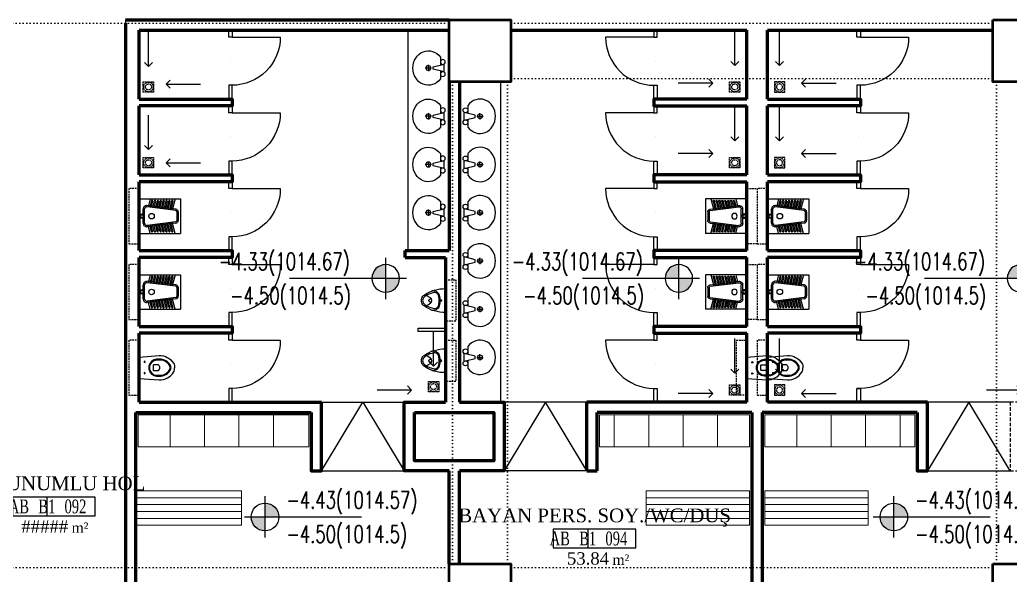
# Model space of a CAD drawing. Extents: x -228812 to 45006, y -308075 to -42938.
# Drawn here: x 34820 to 36258, y -47658 to -46851 of the extents above; entities that cross this region are included whole.
import ezdxf
from ezdxf.enums import TextEntityAlignment as Align

# ---------------------------------------------------------------- set-up
doc = ezdxf.new("R2010")
doc.units = 0
doc.header["$LTSCALE"] = 20
for name, pattern in [('( Hidden )', [0.375, 0.25, -0.125]), ('DOT', [0.25, 0, -0.25]), ('HIDDEN', [0.375, 0.25, -0.125])]:
    doc.linetypes.add(name, pattern=pattern)
doc.layers.get('0').update_dxf_attribs({"linetype": 'CONTINUOUS', "lineweight": 15})
doc.layers.get('DEFPOINTS').update_dxf_attribs({"linetype": 'CONTINUOUS'})
for name, color, linetype, lineweight in [('DUVAR', 7, 'CONTINUOUS', 60), ('KOLON', 7, 'CONTINUOUS', 50), ('tefris', 7, 'CONTINUOUS', 20)]:
    doc.layers.add(name, color=color, linetype=linetype, lineweight=lineweight)
for name, color, linetype in [('DUVAR-PANEL', 7, 'CONTINUOUS'), ('KIRIS', 9, 'DOT'), ('KOT', 7, 'CONTINUOUS'), ('MERD', 7, 'CONTINUOUS'), ('OK', 7, 'CONTINUOUS'), ('ROOM', 7, 'CONTINUOUS'), ('ROOM-T', 7, 'CONTINUOUS'), ('TEFRIS SIHHI', 7, 'CONTINUOUS')]:
    doc.layers.add(name, color=color, linetype=linetype)
doc.styles.add('OLC-200', font='tromans.shx', dxfattribs={"width": 0.5, "height": 0.2})
doc.styles.add('olcu', font='romans.shx', dxfattribs={"width": 0.5})
doc.styles.add('YAZI', font='times.ttf')

# ---------------------------------------------------------------- blocks, each defined once
blk = doc.blocks.new('ROOMNAME')
at = {"color": 0}
blk.add_line((0, 13.5), (0, -13.5), dxfattribs=at)
blk.add_lwpolyline([(-50, 13.5), (-50, -13.5), (70, -13.5), (70, 13.5)], close=True, dxfattribs=at)
at = {"color": 0, "insert": (36, -30.8), "char_height": 15, "width": 39.826, "attachment_point": 4, "style": 'YAZI'}
blk.add_mtext('m²', dxfattribs=at)
at = {"color": 0, "style": 'YAZI'}
for tag, p in [('KOD', (-25, 0)), ('NO', (35, 0))]:
    blk.add_attdef(tag, text='', height=20, dxfattribs=at).set_placement(p, align=Align.MIDDLE_CENTER)
blk.add_attdef('ALAN', text='', height=18, dxfattribs=at).set_placement((31, -29), align=Align.MIDDLE_RIGHT)
at = {"color": 0, "style": 'YAZI', "flags": 1}
for tag, p in [('ALANIHALE', (10, -51.3)), ('CEVRE', (8.8, -70.9))]:
    blk.add_attdef(tag, text='', height=15, dxfattribs=at).set_placement(p, align=Align.MIDDLE_CENTER)
at = {"color": 0, "style": 'OLC-200', "width": 0.5, "flags": 1}
for tag, p in [('DOS', (-43.9, -102.9)), ('SUP', (-12.3, -102.9)), ('DUV', (15.1, -102.9)), ('TAV', (42.4, -102.9)), ('KTIP1', (-43.9, -131.5)), ('KTIP2', (6.1, -131.5)), ('KTIP3', (56.1, -131.5)), ('KTIP1S', (-43.9, -160.1)), ('KTIP2S', (6.1, -160.1)), ('KTIP3S', (56.1, -160.1)), ('PTIP1', (-43.9, -188.6)), ('PTIP2', (6.1, -188.6)), ('PTIP3', (56.1, -188.6)), ('PTIP1S', (-43.9, -217.2)), ('PTIP2S', (6.1, -217.2)), ('PTIP3S', (56.1, -217.2)), ('KISI', (-43.9, -245.8)), ('KW', (6.1, -245.8)), ('ISI', (56.1, -245.8))]:
    blk.add_attdef(tag, p, '', height=15, dxfattribs=at)
at = {"layer": 'ROOM-T', "color": 9, "style": 'YAZI'}
blk.add_attdef('MAHALADI', text='', height=20, dxfattribs=at).set_placement((10, 33.5), align=Align.MIDDLE_CENTER)
blk = doc.blocks.new('K070-PANEL')
at = {"color": 0}
for p, q in [((80, 0), (80, -5)), ((45, -2.5), (45, -2.5))]:
    blk.add_line(p, q, dxfattribs=at)
blk.add_lwpolyline([(10, 0), (10, 70, -0.414214), (80, 0)], format="xyb", dxfattribs=at)
blk.add_lwpolyline([(0, 0), (10, 0), (10, -5), (0, -5)], dxfattribs=at)
blk = doc.blocks.new('HELA')
at = {"color": 0, "linetype": 'ByBlock'}
for p, q in [((50, 0), (0, 0)), ((0, 0), (0, -60)), ((50, 0), (50, -60)), ((0, -16.1), (11.8, -13.1)), ((14.8, -53.3), (9.6, -11.6)), ((16.8, -53.1), (11.6, -11.4)), ((14.6, -6), (22.6, -6)), ((14.6, -8), (35.4, -8)), ((27.4, -6), (35.4, -6)), ((33.2, -53.1), (38.4, -11.4)), ((35.2, -53.3), (40.4, -11.6)), ((50, -16.1), (38.2, -13.1)), ((2.7, -17.8), (12.1, -15.4)), ((2.7, -22), (12.6, -19.5)), ((2.7, -26.2), (13.1, -23.6)), ((2.7, -30.4), (13.6, -27.7)), ((3.1, -19.5), (12.3, -17.2)), ((3.1, -23.7), (12.8, -21.3)), ((3.1, -27.9), (13.3, -25.4)), ((47.3, -30.4), (36.4, -27.7)), ((46.9, -27.9), (36.7, -25.4)), ((47.3, -26.2), (36.9, -23.6)), ((46.9, -23.7), (37.2, -21.3)), ((47.3, -22), (37.4, -19.5)), ((46.9, -19.5), (37.7, -17.2)), ((47.3, -17.8), (37.9, -15.4)), ((2.7, -34.6), (14.1, -31.8)), ((2.7, -38.8), (14.7, -35.9)), ((2.7, -43), (15.2, -39.9)), ((3.1, -32.1), (13.9, -29.5)), ((3.1, -36.3), (14.4, -33.6)), ((3.1, -40.5), (14.9, -37.6)), ((3.1, -44.7), (15.4, -41.7)), ((46.9, -44.7), (34.6, -41.7)), ((47.3, -43), (34.8, -39.9)), ((46.9, -40.5), (35.1, -37.6)), ((47.3, -38.8), (35.3, -35.9)), ((46.9, -36.3), (35.6, -33.6)), ((47.3, -34.6), (35.9, -31.8)), ((46.9, -32.1), (36.1, -29.5)), ((0, -52.1), (16.2, -48.1)), ((2.7, -47.2), (15.7, -44)), ((3.1, -49), (15.9, -45.8)), ((31.2, -54.8), (18.8, -54.8)), ((31.2, -56.8), (18.8, -56.8)), ((50, -52.1), (33.8, -48.1)), ((46.9, -49), (34.1, -45.8)), ((47.3, -47.2), (34.3, -44)), ((50, -60), (0, -60))]:
    blk.add_line(p, q, dxfattribs=at)
at = {"color": 0, "linetype": 'HIDDEN', "ltscale": 0.5}
blk.add_lwpolyline([(65, 0), (65, 15), (-15, 15), (-15, 0)], dxfattribs=at)
at = {"color": 0, "linetype": 'ByBlock'}
for centre, radius in [((25, -18), 4), ((25, -4), 3.15), ((25, -4), 2.15)]:
    blk.add_circle(centre, radius, dxfattribs=at)
for centre, radius, start, end in [((14.6, -11), 5, 90, 187.1137), ((14.6, -11), 3, 90, 187.1137), ((35.4, -11), 5, 352.8863, 90), ((35.4, -11), 3, 352.8863, 90), ((2.9, -18.6), 0.894, 103.8074, 283.8074), ((2.9, -22.8), 0.894, 103.8074, 283.8074), ((2.9, -27), 0.894, 103.8074, 283.8074), ((47.1, -18.6), 0.894, 256.1926, 76.1926), ((47.1, -22.8), 0.894, 256.1926, 76.1926), ((47.1, -27), 0.894, 256.1926, 76.1926), ((2.9, -31.3), 0.894, 103.8074, 283.8074), ((2.9, -35.5), 0.894, 103.8074, 283.8074), ((2.9, -39.7), 0.894, 103.8074, 283.8074), ((2.9, -43.9), 0.894, 103.8074, 283.8074), ((47.1, -31.3), 0.894, 256.1926, 76.1926), ((47.1, -35.5), 0.894, 256.1926, 76.1926), ((47.1, -39.7), 0.894, 256.1926, 76.1926), ((47.1, -43.9), 0.894, 256.1926, 76.1926), ((2.9, -48.1), 0.894, 103.8074, 283.8074), ((18.8, -52.8), 4, 187.1137, 270), ((18.8, -52.8), 2, 187.1137, 270), ((31.2, -52.8), 2, 270, 352.8863), ((31.2, -52.8), 4, 270, 352.8863), ((47.1, -48.1), 0.894, 256.1926, 76.1926)]:
    blk.add_arc(centre, radius, start, end, dxfattribs=at)
blk = doc.blocks.new('KLOZET')
at = {"color": 0, "extrusion": (0, 0, -1)}
for p, q in [((0, 15.5), (0, -15.5)), ((0, -15.5), (-29, -17.7))]:
    blk.add_line(p, q, dxfattribs=at)
at = {"color": 0, "linetype": 'HIDDEN', "ltscale": 0.5}
blk.add_lwpolyline([(0, -40), (15, -40), (15, 40), (0, 40)], dxfattribs=at)
at = {"color": 0, "extrusion": (0, 0, -1)}
for points in [[(0, 15.5), (29, 17.7, -0.251194), (50.1, 6.4, -0.116101), (51.5, 0, -0.116101)], [(27.9, 4.2, -0.506507), (27.9, -4.2, -1.085217)], [(27.9, -4.2), (21.5, -4.2, -0.414214), (20.5, -3.2), (20.5, 3.2, -0.414214), (21.5, 4.2), (27.9, 4.2)]]:
    blk.add_lwpolyline(points, format="xyb", dxfattribs=at)
for points in [[(46.3, 0, -0.068595), (45.8, -2.2, -0.325495), (28.9, -12.2), (25.3, -12.2, -0.336667), (13.9, -2.3), (13.9, 0), (13.9, 2.3, -0.336667), (25.3, 12.2), (28.9, 12.2, -0.325495), (45.8, 2.2, -0.068595)], [(45.1, 0, -0.064612), (44.7, -1.8, -0.325625), (29, -11), (25.3, -11, -0.332728), (15.1, -2.2), (15.1, 0), (15.1, 2.2, -0.332728), (25.3, 11), (29, 11, -0.325625), (44.7, 1.8, -0.064612)]]:
    blk.add_lwpolyline(points, format="xyb", close=True, dxfattribs=at)
for centre in [(8, 7.8), (8, -8.5)]:
    blk.add_circle(centre, 0.8, dxfattribs=at)
for centre, radius, start, end in [((37.2, -0.2), 14.3, 334.2235, 0.7134), ((28.9, 7.6), 25.4, 270.0429, 326.4453)]:
    blk.add_arc(centre, radius, start, end, dxfattribs=at)
blk = doc.blocks.new('LAVABO UMUMI')
at = {"color": 0, "ltscale": 200}
for p, q in [((-17.5, 15.7), (-17.5, 4.4)), ((-22.8, -5.7), (-22.8, 5.7)), ((-7, 1.7), (-21, 5.2)), ((-7, -1.8), (-7, 1.7)), ((-4.5, 0), (4.5, 0)), ((0, 0), (0, 4.5)), ((-21, -5.2), (-7, -1.8)), ((-17.5, -4.4), (-17.5, -15.7)), ((0, 0), (0, -4.5))]:
    blk.add_line(p, q, dxfattribs=at)
for centre in [(-21, 8.7), (0, 0), (-21, -8.8)]:
    blk.add_circle(centre, 3.5, dxfattribs=at)
blk.add_ellipse((0, 0), major_axis=(0, 25), ratio=0.9, start_param=2.25047, end_param=7.174308, dxfattribs=at)
blk = doc.blocks.new('EGIM-OK')
at = {"color": 0, "ltscale": 200}
for points in [[(50, 0), (0, 0)], [(50, 0), (44.2, 5.9)], [(50, 0), (44.2, -5.9)]]:
    blk.add_lwpolyline(points, dxfattribs=at)
blk = doc.blocks.new('SUZGEC')
at = {"color": 0, "linetype": 'ByBlock', "ltscale": 0.3, "extrusion": (0, 0, -1)}
blk.add_lwpolyline([(0, 0), (-15, 0), (-15, 15), (0, 15)], close=True, dxfattribs=at)
for radius in [7.03, 4.37]:
    blk.add_circle((-7.5, 7.5), radius, dxfattribs=at)
blk = doc.blocks.new('KOT-PL(TEMIZ&KABA)')
at = {"layer": 'KOT', "linetype": 'Continuous', "lineweight": -3}
h = blk.add_hatch(color=7, dxfattribs=at)
h.paths.add_polyline_path([(0, 0), (0.2, 0, 0.414214), (0, 0.2)])
h.paths.add_polyline_path([(0, 0), (-0.2, 0, 0.414214), (0, -0.2)])
at = {"layer": 'KOT', "color": 7, "lineweight": -3}
for p, q in [((0, -0.3), (0, 0.3)), ((-0.3, 0), (1.4, 0))]:
    blk.add_line(p, q, dxfattribs=at)
at = {"layer": 'KOT', "color": 7, "linetype": 'Continuous', "lineweight": -3}
blk.add_circle((0, 0), 0.2, dxfattribs=at)
at = {"layer": 'KOT', "color": 7, "linetype": 'Continuous', "lineweight": -3, "style": 'olcu', "width": 0.7}
for tag, p in [('KOTTEMIZ', (0.31, 0.122)), ('KOTKABA', (0.31, -0.373))]:
    blk.add_attdef(tag, p, '', height=0.25, dxfattribs=at)
blk = doc.blocks.new('PISUAR SEP')
at = {"color": 0}
blk.add_lwpolyline([(0, 2.5), (40, 2.5), (40, -2.5), (0, -2.5)], close=True, dxfattribs=at)
blk = doc.blocks.new('PİSSUVAR')
at = {"color": 0, "ltscale": 10}
blk.add_lwpolyline([(-17.2, 0), (17.2, 0, 0.164175), (7.9, 31.2, 0.078994), (6.1, 33, 0.165339), (0, 35, 0.165339), (-6.1, 33, 0.078994), (-7.9, 31.2, 0.164175)], format="xyb", close=True, dxfattribs=at)
for points in [[(-8.7, 10.9, -0.328173), (-11.5, 17.1, -0.07223), (-7.5, 27.9, -0.222841), (-1.3, 33.1, -0.127278), (1.3, 33.1, -0.222841), (7.5, 27.9, -0.07223), (11.5, 17.1, -0.328173), (8.7, 10.9, -0.158394), (3.5, 9.5), (-3.5, 9.5, -0.158394), (-8.7, 10.9)], [(13.9, 20, -0.482388), (3.5, 8), (-3.5, 8, -0.482388), (-13.9, 20, -0.482388)], [(7.5, 28.1), (3.7, 21.9, -0.260692), (0.3, 20), (0, 20), (-0.3, 20, -0.260692), (-3.7, 21.9), (-7.5, 28.1)], [(2.5, 20.7), (2.2, 22.6, 0.372792), (0.2, 24.3), (0, 24.3), (-0.2, 24.3, 0.372792), (-2.2, 22.6), (-2.5, 20.7)]]:
    blk.add_lwpolyline(points, format="xyb", dxfattribs=at)
at = {"color": 0, "linetype": 'HIDDEN', "ltscale": 0.5}
blk.add_lwpolyline([(-30, 0), (-30, -15), (30, -15), (30, 0)], dxfattribs=at)
at = {"color": 0, "ltscale": 10}
blk.add_circle((0, 6.5), 0.933, dxfattribs=at)
blk = doc.blocks.new('KOLON90')
at = {"layer": 'KOLON', "color": 4}
blk.add_lwpolyline([(-45, 45), (45, 45), (45, -45), (-45, -45)], close=True, dxfattribs=at)

msp = doc.modelspace()

# ---------------------------------------------------------------- linework, layer by layer
at = {"layer": 'DEFPOINTS', "color": 7, "linetype": '( Hidden )'}
for p, q in [((34972.874, -46851.5), (34972.874, -48496.5)), ((34992.874, -46866.5), (35442.874, -46866.5)), ((34992.874, -46966.5), (34992.874, -46866.5)), ((35442.874, -46866.5), (35442.874, -47186.5)), ((35127.874, -46966.5), (34992.874, -46966.5)), ((35127.874, -46976.5), (35127.874, -46966.5)), ((34992.874, -47076.5), (34992.874, -46976.5)), ((34992.874, -46976.5), (35127.874, -46976.5)), ((35127.874, -47076.5), (34992.874, -47076.5)), ((34992.874, -47186.5), (34992.874, -47086.5)), ((34992.874, -47086.5), (35127.874, -47086.5)), ((35127.874, -47086.5), (35127.874, -47076.5)), ((35127.874, -47186.5), (34992.874, -47186.5)), ((35127.874, -47196.5), (35127.874, -47186.5)), ((35442.874, -47186.5), (35379.374, -47186.5)), ((35379.374, -47186.5), (35379.374, -47196.5)), ((34992.874, -47296.5), (34992.874, -47196.5)), ((34992.874, -47196.5), (35127.874, -47196.5)), ((35379.374, -47196.5), (35437.874, -47196.5)), ((35437.874, -47196.5), (35437.874, -47406.5)), ((35127.874, -47296.5), (34992.874, -47296.5)), ((34992.874, -47406.5), (34992.874, -47306.5)), ((34992.874, -47306.5), (35127.874, -47306.5)), ((35127.874, -47306.5), (35127.874, -47296.5)), ((35257.874, -47406.5), (34992.874, -47406.5)), ((35257.874, -47506.5), (35257.874, -47406.5)), ((35437.874, -47406.5), (35377.874, -47406.5)), ((35377.874, -47406.5), (35377.874, -47506.5)), ((34987.874, -48211.5), (34987.874, -47421.5)), ((34987.874, -47421.5), (35242.874, -47421.5)), ((35242.874, -47421.5), (35242.874, -47506.5)), ((35242.874, -47506.5), (35257.874, -47506.5)), ((35377.874, -47506.5), (35442.874, -47506.5)), ((35442.874, -47506.5), (35442.874, -48211.5))]:
    msp.add_line(p, q, dxfattribs=at)
for points in [[(35532.874, -46941.5), (35532.874, -46866.5), (35875.374, -46866.5), (35875.374, -46866.5), (35875.374, -46966.5), (35740.374, -46966.5), (35740.374, -46976.5), (35875.374, -46976.5), (35875.374, -47076.5), (35740.374, -47076.5), (35740.374, -47086.5), (35875.374, -47086.5), (35875.374, -47186.5), (35740.374, -47186.5), (35740.374, -47196.5), (35875.374, -47196.5), (35875.374, -47296.5), (35740.374, -47296.5), (35740.374, -47306.5), (35875.374, -47306.5), (35875.374, -47406.5), (35642.874, -47406.5), (35642.874, -47506.5), (35657.874, -47506.5), (35657.874, -47421.5), (35657.874, -47421.5), (35882.874, -47421.5), (35882.874, -48211.5)], [(35897.873, -48211.5), (35897.873, -47421.5), (36122.873, -47421.5), (36122.873, -47421.5), (36122.873, -47506.5), (36137.873, -47506.5), (36137.873, -47406.5), (35905.374, -47406.5), (35905.374, -47306.5), (36040.373, -47306.5), (36040.373, -47296.5), (35905.374, -47296.5), (35905.374, -47196.5), (36040.373, -47196.5), (36040.373, -47186.5), (35905.374, -47186.5), (35905.374, -47086.5), (36040.374, -47086.5), (36040.373, -47076.5), (35905.374, -47076.5), (35905.374, -46976.5), (36040.374, -46976.5), (36040.374, -46966.5), (35905.374, -46966.5), (35905.374, -46866.5), (35905.374, -46866.5), (36232.874, -46866.5), (36232.874, -46941.5)], [(36232.874, -46866.5), (36232.874, -46941.5), (36322.874, -46941.5)], [(35532.874, -47731.5), (35532.874, -47641.5), (35457.874, -47641.5), (35457.874, -47506.5), (35522.874, -47506.5), (35522.874, -47406.5), (35457.874, -47406.5), (35457.874, -46941.5), (35532.874, -46941.5)], [(36322.873, -47406.5), (36257.873, -47406.5), (36257.873, -47506.5), (36322.873, -47506.5)], [(36322.873, -47641.5), (36232.874, -47641.5), (36232.874, -47731.5), (36322.873, -47731.5)]]:
    msp.add_lwpolyline(points, dxfattribs=at)
at = {"layer": 'DUVAR', "color": 2}
for p, q in [((34972.874, -46851.5), (35442.874, -46851.5)), ((34992.874, -46866.5), (35442.874, -46866.5)), ((35532.874, -46866.5), (35875.374, -46866.5, 0.054)), ((35905.374, -46866.5, 0.054), (36232.874, -46866.5)), ((35442.874, -46941.5), (35442.874, -47186.5)), ((35442.874, -46941.5), (35442.874, -47186.5)), ((35457.874, -46941.5), (35457.874, -47406.5)), ((35457.874, -46941.5), (35457.874, -47406.5)), ((35379.374, -47186.5), (35442.874, -47186.5)), ((35379.374, -47196.5), (35379.374, -47186.5)), ((35379.374, -47196.5), (35437.874, -47196.5)), ((35437.874, -47196.5), (35437.874, -47406.5)), ((35437.874, -47196.5), (35437.874, -47406.5)), ((34992.874, -47406.5), (35257.874, -47406.5)), ((35875.375, -47406.5, 0.062), (35642.874, -47406.5)), ((36137.875, -47406.5, 0.134), (35905.375, -47406.5, 0.062)), ((34987.874, -48211.5), (34987.874, -47421.5)), ((34987.874, -47421.5), (35242.874, -47421.5)), ((35882.874, -47421.5, 0.008), (35657.874, -47421.5, 0.008)), ((35882.874, -47421.5), (35882.874, -48211.5)), ((36122.875, -47421.5, 0.008), (35897.874, -47421.5, 0.008)), ((35897.874, -47421.5), (35897.874, -48211.5)), ((35442.874, -47641.5), (35442.874, -47506.5)), ((35457.874, -47641.5), (35457.874, -47506.5)), ((35642.874, -47506.5), (35657.874, -47506.5))]:
    msp.add_line(p, q, dxfattribs=at)
at = {"layer": 'DUVAR', "color": 2, "ltscale": 0.5}
for p, q in [((34972.874, -46856.5), (34972.874, -48281.5)), ((34992.874, -46966.5), (34992.874, -46866.5)), ((35875.374, -46966.5, 0.054), (35875.374, -46866.5, 0.054)), ((35905.374, -46966.5, 0.054), (35905.374, -46866.5, 0.054)), ((34992.874, -47076.5), (34992.874, -46976.5)), ((35875.374, -47076.5, 0.054), (35875.374, -46976.5, 0.054)), ((35905.374, -47076.5, 0.054), (35905.374, -46976.5, 0.054)), ((34992.874, -47186.5), (34992.874, -47086.5)), ((35875.374, -47186.5), (35875.374, -47086.5, 0.054)), ((35905.374, -47186.5), (35905.374, -47086.5, 0.054)), ((34992.874, -47296.5), (34992.874, -47196.5)), ((35875.374, -47296.5, 0.054), (35875.374, -47196.5)), ((35905.374, -47296.5, 0.054), (35905.374, -47196.5)), ((34992.874, -47406.5), (34992.874, -47306.5)), ((35875.375, -47406.5, 0.062), (35875.374, -47306.5, 0.054)), ((35905.375, -47406.5, 0.062), (35905.374, -47306.5, 0.054))]:
    msp.add_line(p, q, dxfattribs=at)
for points in [[(34992.874, -46966.5), (35127.874, -46966.5), (35127.874, -46976.5), (34992.874, -46976.5)], [(34992.874, -47076.5), (35127.874, -47076.5), (35127.874, -47086.5), (34992.874, -47086.5)], [(34992.874, -47186.5), (35127.874, -47186.5), (35127.874, -47196.5), (34992.874, -47196.5)], [(35875.374, -47186.5), (35740.374, -47186.5), (35740.374, -47196.5), (35875.374, -47196.5)], [(35905.374, -47186.5), (36040.373, -47186.5), (36040.373, -47196.5), (35905.374, -47196.5)], [(34992.874, -47296.5), (35127.874, -47296.5), (35127.874, -47306.5), (34992.874, -47306.5)]]:
    msp.add_lwpolyline(points, dxfattribs=at)
at = {"layer": 'DUVAR', "color": 2, "ltscale": 0.5, "elevation": 0.054}
for points in [[(35875.374, -46966.5), (35740.374, -46966.5), (35740.374, -46976.5), (35875.374, -46976.5)], [(35905.374, -46966.5), (36040.374, -46966.5), (36040.374, -46976.5), (35905.374, -46976.5)], [(35875.374, -47076.5), (35740.374, -47076.5), (35740.374, -47086.5), (35875.374, -47086.5)], [(35905.374, -47076.5), (36040.373, -47076.5), (36040.373, -47086.5), (35905.374, -47086.5)], [(35875.374, -47296.5), (35740.374, -47296.5), (35740.374, -47306.5), (35875.374, -47306.5)], [(35905.374, -47296.5), (36040.373, -47296.5), (36040.373, -47306.5), (35905.374, -47306.5)]]:
    msp.add_lwpolyline(points, dxfattribs=at)
at = {"layer": 'DUVAR', "color": 2}
for points in [[(35242.874, -47421.5), (35242.874, -47506.5), (35257.874, -47506.5), (35257.874, -47406.5)], [(35442.874, -47506.5), (35377.874, -47506.5), (35377.874, -47406.5), (35437.874, -47406.5)], [(35457.874, -47406.5), (35522.874, -47406.5), (35522.874, -47506.5), (35457.874, -47506.5)], [(35642.874, -47506.5), (35642.874, -47406.5)], [(35657.874, -47506.5), (35657.874, -47421.5)]]:
    msp.add_lwpolyline(points, dxfattribs=at)
at = {"layer": 'DUVAR', "color": 2, "elevation": 0.134}
msp.add_lwpolyline([(36122.875, -47421.5), (36122.875, -47506.5), (36137.875, -47506.5), (36137.875, -47406.5)], dxfattribs=at)
at = {"layer": 'DUVAR', "color": 2}
msp.add_lwpolyline([(35392.874, -47421.5), (35507.874, -47421.5), (35507.874, -47491.5), (35392.874, -47491.5)], close=True, dxfattribs=at)
at = {"layer": 'DUVAR-PANEL', "color": 32}
for p, q in [((35122.874, -46946.5), (35122.874, -46966.5)), ((35127.874, -46966.5), (35127.874, -46946.5)), ((35740.374, -46966.5, 0.054), (35740.374, -46946.5, 0.054)), ((35745.374, -46946.5, 0.054), (35745.374, -46966.5, 0.054)), ((36035.374, -46946.5, 0.054), (36035.374, -46966.5, 0.054)), ((36040.373, -46966.5, 0.054), (36040.374, -46946.5, 0.054)), ((35122.874, -47056.5), (35122.874, -47076.5)), ((35127.874, -47076.5), (35127.874, -47056.5)), ((35740.374, -47076.5, 0.054), (35740.374, -47056.5, 0.054)), ((35745.374, -47056.5, 0.054), (35745.374, -47076.5, 0.054)), ((36035.374, -47056.5, 0.054), (36035.374, -47076.5, 0.054)), ((36040.373, -47076.5, 0.054), (36040.373, -47056.5, 0.054)), ((35122.874, -47166.5), (35122.874, -47186.5)), ((35127.874, -47186.5), (35127.874, -47166.5)), ((35740.374, -47186.5), (35740.374, -47166.5, 0.054)), ((35745.374, -47166.5, 0.054), (35745.374, -47186.5)), ((36035.374, -47166.321, 0.031), (36035.374, -47186.5)), ((36040.373, -47186.5), (36040.373, -47166.5, 0.031)), ((35122.874, -47276.5), (35122.874, -47296.5)), ((35127.874, -47296.5), (35127.874, -47276.5)), ((35740.374, -47296.5, 0.054), (35740.374, -47276.5)), ((35745.374, -47276.5), (35745.374, -47296.5, 0.054)), ((36035.373, -47276.5, 0.054), (36035.373, -47296.5, 0.054)), ((36040.373, -47296.5, 0.054), (36040.373, -47276.5, 0.054)), ((35122.874, -47386.5), (35122.874, -47406.5)), ((35127.874, -47406.5), (35127.874, -47386.5)), ((35740.374, -47406.5, 0.054), (35740.374, -47386.5, 0.054)), ((35740.374, -47386.5, 0.054), (35745.374, -47386.5, 0.054)), ((35745.374, -47386.5, 0.054), (35745.374, -47406.5, 0.054)), ((36035.375, -47406.5, 0), (36035.375, -47386.5)), ((36035.375, -47386.5), (36040.375, -47386.5)), ((36040.375, -47386.5), (36040.375, -47406.5, 0))]:
    msp.add_line(p, q, dxfattribs=at)
at = {"layer": 'KIRIS', "color": 251}
for p, q in [((34742.874, -46856.5), (35442.874, -46856.5)), ((35532.874, -46856.5), (36232.874, -46856.5)), ((35447.874, -46941.5), (35447.874, -47641.5)), ((35527.874, -46941.5), (35527.874, -47641.5)), ((35532.874, -46936.5), (36232.874, -46936.5)), ((36237.874, -46941.5), (36237.874, -47641.5)), ((34742.874, -47646.5), (35442.874, -47646.5)), ((35532.874, -47646.5), (36232.874, -47646.5))]:
    msp.add_line(p, q, dxfattribs=at)
at = {"layer": 'MERD', "color": 6}
for p, q in [((35257.874, -47406.5), (35377.874, -47406.5)), ((35642.874, -47406.5), (35522.874, -47406.5)), ((36257.875, -47406.5, 0.134), (36137.875, -47406.5, 0.134)), ((35257.874, -47506.5), (35377.874, -47506.5)), ((35642.874, -47506.5), (35522.874, -47506.5)), ((36137.875, -47506.5, 0.134), (36257.875, -47506.5, 0.134))]:
    msp.add_line(p, q, dxfattribs=at)
for points in [[(35257.874, -47506.5), (35317.874, -47406.5), (35377.874, -47506.5)], [(35642.874, -47506.5), (35582.874, -47406.5), (35522.874, -47506.5)]]:
    msp.add_lwpolyline(points, dxfattribs=at)
at = {"layer": 'MERD', "color": 6, "elevation": 0.134}
msp.add_lwpolyline([(36257.875, -47506.5), (36197.875, -47406.5), (36137.875, -47506.5)], dxfattribs=at)
at = {"layer": 'tefris', "color": 11}
for p, q in [((34987.874, -47535.25), (35141.374, -47535.25)), ((35141.374, -47535.25), (35141.374, -47585.25)), ((34987.874, -47545.25), (35141.374, -47545.25)), ((35729.374, -47545.25), (35879.374, -47545.25)), ((35901.375, -47545.25), (36051.375, -47545.25)), ((34987.874, -47555.25), (35141.374, -47555.25)), ((34987.874, -47565.25), (35141.374, -47565.25)), ((35729.374, -47555.25), (35879.374, -47555.25)), ((35729.374, -47565.25), (35879.374, -47565.25)), ((35901.375, -47555.25), (36051.375, -47555.25)), ((35901.375, -47565.25), (36051.375, -47565.25)), ((34987.874, -47575.25), (35141.374, -47575.25)), ((35729.374, -47575.25), (35879.374, -47575.25)), ((35901.375, -47575.25), (36051.375, -47575.25)), ((34987.874, -47585.25), (35141.374, -47585.25))]:
    msp.add_line(p, q, dxfattribs=at)
for points in [[(35037.874, -47425.095), (34991.374, -47425.095), (34991.374, -47471.595), (35037.874, -47471.595)], [(35087.874, -47425.095), (35037.874, -47425.095), (35037.874, -47471.595), (35087.874, -47471.595)], [(35137.874, -47425.095), (35087.874, -47425.095), (35087.874, -47471.595), (35137.874, -47471.595)], [(35187.874, -47425), (35137.874, -47425), (35137.874, -47471.5), (35187.874, -47471.5)], [(35239.374, -47425), (35187.874, -47425), (35187.874, -47471.5), (35239.374, -47471.5)], [(35661.374, -47425), (35682.874, -47425), (35682.874, -47471.5), (35661.374, -47471.5)], [(35732.874, -47425), (35682.874, -47425), (35682.874, -47471.5), (35732.874, -47471.5)], [(35782.874, -47425), (35732.874, -47425), (35732.874, -47471.5), (35782.874, -47471.5)], [(35832.874, -47425), (35782.874, -47425), (35782.874, -47471.5), (35832.874, -47471.5)], [(35879.374, -47425), (35832.874, -47425), (35832.874, -47471.5), (35879.374, -47471.5)], [(35901.375, -47425), (35947.875, -47425), (35947.875, -47471.5), (35901.375, -47471.5)], [(35947.875, -47425), (35997.875, -47425), (35997.875, -47471.5), (35947.875, -47471.5)], [(35997.875, -47425), (36047.875, -47425), (36047.875, -47471.5), (35997.875, -47471.5)], [(36047.875, -47425), (36097.875, -47425), (36097.875, -47471.5), (36047.875, -47471.5)], [(36119.375, -47425), (36097.875, -47425), (36097.875, -47471.5), (36119.375, -47471.5)], [(35729.374, -47535.25), (35879.374, -47535.25), (35879.374, -47585.25), (35729.374, -47585.25)], [(35901.375, -47535.25), (36051.375, -47535.25), (36051.375, -47585.25), (35901.375, -47585.25)]]:
    msp.add_lwpolyline(points, close=True, dxfattribs=at)
at = {"layer": 'TEFRIS SIHHI', "color": 155}
for p, q in [((35382.874, -46866.5), (35382.874, -47186.5)), ((35517.874, -46941.5), (35517.874, -47406.5))]:
    msp.add_line(p, q, dxfattribs=at)

# ---------------------------------------------------------------- block references
at = {"layer": 'DUVAR-PANEL', "color": 32, "extrusion": (0, 0, -1), "xscale": -1, "zscale": -1, "rotation": 90}
for p in [(-35127.874, -46866.5), (-36040.374, -46866.5, -0.054), (-35127.874, -46976.5), (-36040.374, -46976.5, -0.054), (-35127.874, -47086.5), (-36040.374, -47086.5, -0.054), (-35127.874, -47196.5), (-36040.374, -47196.5), (-35127.874, -47306.5), (-36040.374, -47306.5, -0.054)]:
    msp.add_blockref('K070-PANEL', p, dxfattribs=at)
at = {"layer": 'DUVAR-PANEL', "color": 32, "extrusion": (0, 0, -1), "zscale": -1, "rotation": 270}
for p in [(-35740.374, -46866.5, -0.054), (-35740.374, -46976.5, -0.054), (-35740.374, -47086.5, -0.054), (-35740.374, -47196.5), (-35740.374, -47306.5, -0.054)]:
    msp.add_blockref('K070-PANEL', p, dxfattribs=at)
at = {"layer": 'KOLON', "color": 1}
for p in [(35487.874, -46896.5), (36277.874, -46896.5), (35487.874, -47686.5), (36277.874, -47686.5)]:
    msp.add_blockref('KOLON90', p, dxfattribs=at)
at = {"layer": 'KOT'}
ref = msp.add_blockref('KOT-PL(TEMIZ&KABA)', (35350.985, -47226.879), dxfattribs=dict(at, xscale=-100, yscale=100, zscale=100))
ref.add_attrib('KOTTEMIZ', '-4.33(1014.67)', (35108.272, -47214.716), dxfattribs={"color": 7, "linetype": 'Continuous', "lineweight": -3, "height": 25, "style": 'olcu', "width": 0.7})
ref.add_attrib('KOTKABA', '-4.50(1014.5)', (35124.939, -47264.216), dxfattribs={"color": 7, "linetype": 'Continuous', "lineweight": -3, "height": 25, "style": 'olcu', "width": 0.7})
ref = msp.add_blockref('KOT-PL(TEMIZ&KABA)', (35776.719, -47226.879), dxfattribs=dict(at, xscale=-100, yscale=100, zscale=100))
ref.add_attrib('KOTTEMIZ', '-4.33(1014.67)', (35534.006, -47214.716), dxfattribs={"color": 7, "linetype": 'Continuous', "lineweight": -3, "height": 25, "style": 'olcu', "width": 0.7})
ref.add_attrib('KOTKABA', '-4.50(1014.5)', (35550.672, -47264.216), dxfattribs={"color": 7, "linetype": 'Continuous', "lineweight": -3, "height": 25, "style": 'olcu', "width": 0.7})
ref = msp.add_blockref('KOT-PL(TEMIZ&KABA)', (36273.616, -47226.879), dxfattribs=dict(at, xscale=-100, yscale=100, zscale=100))
ref.add_attrib('KOTTEMIZ', '-4.33(1014.67)', (36030.903, -47214.716), dxfattribs={"color": 7, "linetype": 'Continuous', "lineweight": -3, "height": 25, "style": 'olcu', "width": 0.7})
ref.add_attrib('KOTKABA', '-4.50(1014.5)', (36047.569, -47264.216), dxfattribs={"color": 7, "linetype": 'Continuous', "lineweight": -3, "height": 25, "style": 'olcu', "width": 0.7})
at = {"layer": 'KOT', "xscale": 100, "yscale": 100, "zscale": 100}
for p in [(35175.678, -47573.256), (36088.936, -47573.256)]:
    msp.add_blockref('KOT-PL(TEMIZ&KABA)', p, dxfattribs=at).add_auto_attribs({'KOTTEMIZ': '-4.43(1014.57)', 'KOTKABA': '-4.50(1014.5)'})
at = {"layer": 'OK', "color": 252, "xscale": -1}
for p, rotation in [((35006.392, -46869.364), 90.00000234784976), ((35857.874, -46867.969, 0.054), 90), ((36004.908, -46943.606, 0.054), 1.17435565272217e-06), ((35006.392, -46989.705), 90.00000234784976), ((35857.874, -46976.969, 0.054), 90), ((36004.908, -47045.606, 0.054), 1.17435565272217e-06), ((35420.374, -47304.469), 90), ((35857.875, -47314.316, 0.062), 90), ((36004.907, -47394, 0.062), 1.17435565272217e-06)]:
    msp.add_blockref('EGIM-OK', p, dxfattribs=dict(at, rotation=rotation))
at = {"layer": 'OK', "color": 252}
for p, rotation in [((35922.877, -46867.969, 0.054), 270), ((35082.029, -46945), 179.9999988256443), ((35775.842, -46943.606, 0.054), 359.9999988256444), ((35922.877, -46976.969, 0.054), 270), ((35775.842, -47045.606, 0.054), 359.9999988256444), ((35082.029, -47059), 179.9999988256443), ((35922.876, -47314.316, 0.062), 270), ((35338.343, -47389), 359.9999988256444), ((35775.843, -47394, 0.062), 359.9999988256444), ((36223.343, -47389), 359.9999988256444)]:
    msp.add_blockref('EGIM-OK', p, dxfattribs=dict(at, rotation=rotation))
at = {"layer": 'ROOM', "ltscale": 0.5}
ref = msp.add_blockref('ROOMNAME', (34858.798, -47557.922), dxfattribs=at)
ref.add_attrib('MAHALADI', 'KORUNUMLU HOL', dxfattribs={"layer": 'ROOM-T', "color": 9, "height": 20, "style": 'YAZI'}).set_placement((34868.798, -47524.422), align=Align.MIDDLE_CENTER)
ref.add_attrib('BLOK', 'AB', dxfattribs={"layer": '0', "color": 0, "height": 20, "style": 'YAZI', "width": 0.7}).set_placement((34818.226, -47557.922), align=Align.MIDDLE_CENTER)
ref.add_attrib('KOD', 'B1', dxfattribs={"layer": '0', "color": 0, "height": 20, "style": 'YAZI', "width": 0.7}).set_placement((34858.798, -47557.922), align=Align.MIDDLE_CENTER)
ref.add_attrib('NO', '092', dxfattribs={"layer": '0', "color": 0, "height": 20, "style": 'YAZI', "width": 0.7}).set_placement((34900.369, -47557.922), align=Align.MIDDLE_CENTER)
ref.add_attrib('ALAN', '#####', dxfattribs={"layer": '0', "color": 0, "height": 18, "style": 'YAZI'}).set_placement((34889.798, -47586.922), align=Align.MIDDLE_RIGHT)
ref = msp.add_blockref('ROOMNAME', (35644.305, -47604.456), dxfattribs=at)
ref.add_attrib('MAHALADI', 'BAYAN PERS. SOY./WC/DUŞ', dxfattribs={"layer": 'ROOM-T', "color": 9, "height": 20, "style": 'YAZI'}).set_placement((35654.305, -47570.956), align=Align.MIDDLE_CENTER)
ref.add_attrib('BLOK', 'AB', dxfattribs={"layer": '0', "color": 0, "height": 20, "style": 'YAZI', "width": 0.7}).set_placement((35603.734, -47604.456), align=Align.MIDDLE_CENTER)
ref.add_attrib('KOD', 'B1', dxfattribs={"layer": '0', "color": 0, "height": 20, "style": 'YAZI', "width": 0.7}).set_placement((35644.305, -47604.456), align=Align.MIDDLE_CENTER)
ref.add_attrib('NO', '094', dxfattribs={"layer": '0', "color": 0, "height": 20, "style": 'YAZI', "width": 0.7}).set_placement((35685.876, -47604.456), align=Align.MIDDLE_CENTER)
ref.add_attrib('ALAN', '53.84', dxfattribs={"layer": '0', "color": 0, "height": 18, "style": 'YAZI'}).set_placement((35675.305, -47633.456), align=Align.MIDDLE_RIGHT)
at = {"layer": 'TEFRIS SIHHI', "color": 155, "xscale": -1}
for p in [(35412.874, -46921.5), (35412.874, -46991.5), (35412.874, -47061.5), (35412.874, -47131.5)]:
    msp.add_blockref('LAVABO UMUMI', p, dxfattribs=at)
at = {"layer": 'TEFRIS SIHHI', "color": 155, "linetype": 'HIDDEN', "xscale": -1, "rotation": 270}
for p in [(34998.892, -46956.5), (35850.374, -46956.5, 0.054), (34998.892, -47066.5), (35850.374, -47066.5, 0.054), (35412.874, -47391.5), (35850.375, -47396.5, 0.062)]:
    msp.add_blockref('SUZGEC', p, dxfattribs=at)
at = {"layer": 'TEFRIS SIHHI', "color": 155, "linetype": 'HIDDEN', "rotation": 90.00000000000001}
for p in [(35930.377, -46956.5, 0.054), (35930.377, -47066.5, 0.054), (35930.376, -47396.5, 0.062)]:
    msp.add_blockref('SUZGEC', p, dxfattribs=at)
at = {"layer": 'TEFRIS SIHHI', "color": 155}
for p in [(35487.874, -46991.5), (35487.874, -47061.5), (35487.874, -47131.5), (35487.874, -47201.5), (35487.874, -47271.5), (35487.874, -47341.5)]:
    msp.add_blockref('LAVABO UMUMI', p, dxfattribs=at)
at = {"layer": 'TEFRIS SIHHI', "color": 155, "extrusion": (-0.008912, 0, 0.99996)}
for p, rotation in [((34991.484, -47161.5, -311.96), 89.99999820035602), ((35903.949, -47161.5, -320.004), 89.99999820035606), ((34991.484, -47271.542, -311.96), 89.99999820035602), ((35903.949, -47271.5, -320.004), 89.99999820035606)]:
    msp.add_blockref('HELA', p, dxfattribs=dict(at, rotation=rotation))
at = {"layer": 'TEFRIS SIHHI', "color": 155, "extrusion": (0.008912, 0, 0.99996), "xscale": -1, "rotation": 270.0000017996439}
for p in [(35873.95, -47161.5, 319.736), (35873.95, -47271.5, 319.736)]:
    msp.add_blockref('HELA', p, dxfattribs=at)
at = {"layer": 'TEFRIS SIHHI', "color": 155, "xscale": -1, "rotation": 90}
for p in [(35437.874, -47259), (35437.874, -47346.5)]:
    msp.add_blockref('PİSSUVAR', p, dxfattribs=at)
at = {"layer": 'TEFRIS SIHHI', "color": 155, "rotation": 180}
msp.add_blockref('PISUAR SEP', (35437.874, -47301.5), dxfattribs=at)
at = {"layer": 'TEFRIS SIHHI', "color": 155, "extrusion": (0, 0, -1), "xscale": -1, "zscale": -1, "rotation": 180}
for p in [(-34992.874, -47356.514), (-35905.374, -47356.514, -0.054)]:
    msp.add_blockref('KLOZET', p, dxfattribs=at)
at = {"layer": 'TEFRIS SIHHI', "color": 155, "extrusion": (0, 0, -1), "zscale": -1}
msp.add_blockref('KLOZET', (-35875.374, -47356.514, -0.054), dxfattribs=at)

doc.saveas('drawing.dxf')
